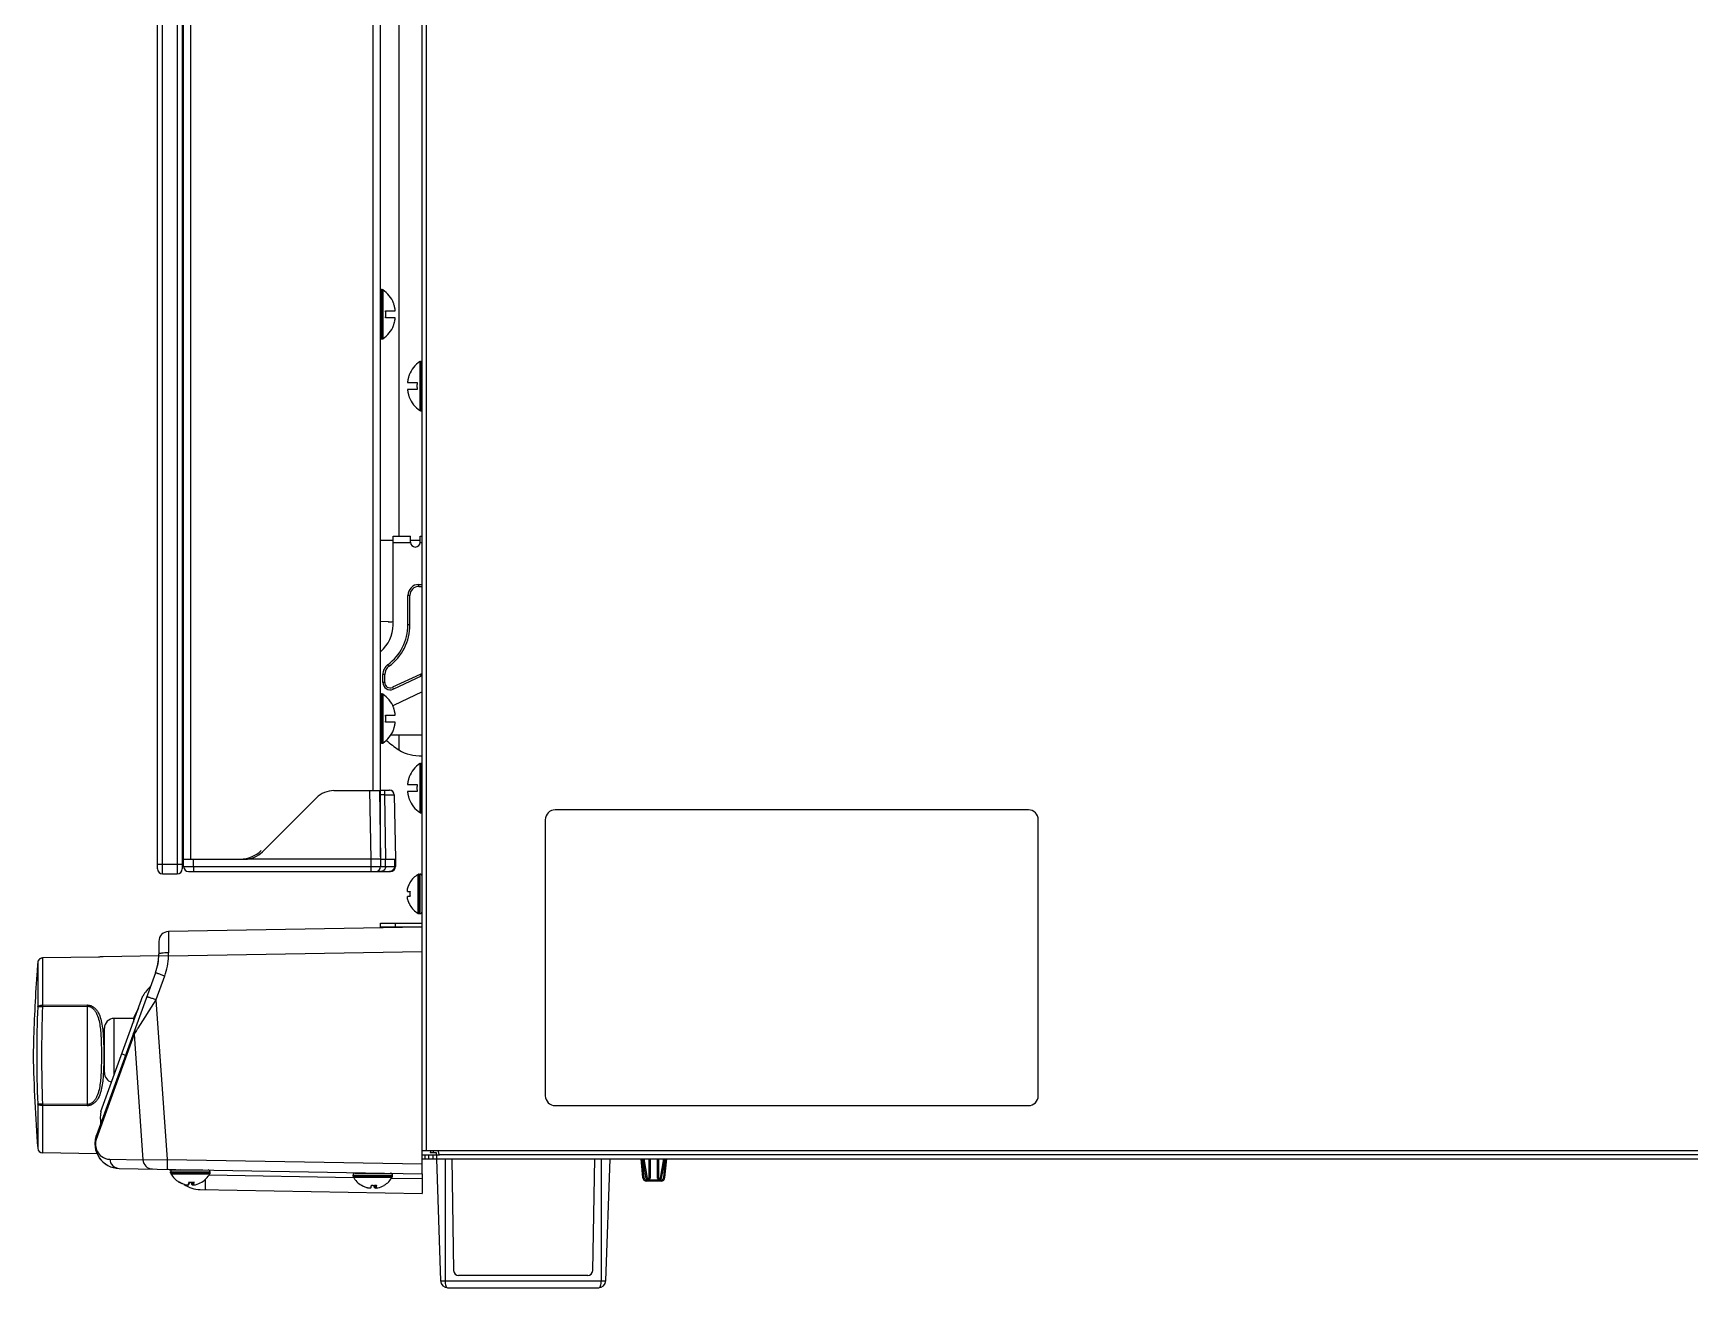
# Model space of a CAD drawing. Header units: millimetres. Extents: x 341 to 4391, y 324 to 2971.
# Drawn here: x 1499.5 to 1835.6, y 1400.6 to 1655.1 of the extents above; entities that cross this region are included whole.
import ezdxf

# ---------------------------------------------------------------- set-up
doc = ezdxf.new("R2010")
doc.units = ezdxf.units.MM
doc.header["$LTSCALE"] = 256.666667
doc.layers.get('0').update_dxf_attribs({"linetype": 'CONTINUOUS'})
doc.layers.add('ASSI', color=7, linetype='CONTINUOUS')
doc.layers.add('GEOM', color=7, linetype='CONTINUOUS')

msp = doc.modelspace()

# ---------------------------------------------------------------- linework, layer by layer
at = {"color": 7, "linetype": 'Continuous'}
for p, q in [((1524.79, 1485.56), (1524.79, 1907.56)), ((1529.79, 1907.56), (1529.79, 1485.56)), ((1530.04, 1487.56), (1530.04, 1905.56)), ((1572.63, 1600.31), (1572.66, 1600.31)), ((1571.04, 1598.63), (1571.04, 1598.76)), ((1571.04, 1598.76), (1573, 1598.76)), ((1571.04, 1597.36), (1571.04, 1597.49)), ((1573, 1597.36), (1571.04, 1597.36)), ((1570.24, 1593.06), (1570.36, 1593.06)), ((1572.66, 1595.81), (1572.63, 1595.81)), ((1575.48, 1584.21), (1577.44, 1584.21)), ((1575.82, 1585.76), (1575.85, 1585.76)), ((1577.44, 1584.21), (1577.44, 1584.08)), ((1577.44, 1582.94), (1577.44, 1582.81)), ((1577.44, 1582.81), (1575.48, 1582.81)), ((1575.85, 1581.26), (1575.82, 1581.26)), ((1578.24, 1578.51), (1578.13, 1578.51)), ((1571.04, 1516.63), (1571.04, 1516.76)), ((1571.04, 1516.76), (1573, 1516.76)), ((1572.63, 1518.31), (1572.66, 1518.31)), ((1571.04, 1515.36), (1571.04, 1515.49)), ((1573, 1515.36), (1571.04, 1515.36)), ((1572.66, 1513.81), (1572.63, 1513.81)), ((1570.24, 1511.06), (1570.36, 1511.06)), ((1575.48, 1502.67), (1577.44, 1502.67)), ((1575.82, 1504.22), (1575.85, 1504.22)), ((1577.44, 1502.67), (1577.44, 1502.54)), ((1577.44, 1501.27), (1575.48, 1501.27)), ((1575.85, 1499.72), (1575.82, 1499.72)), ((1577.44, 1501.4), (1577.44, 1501.27)), ((1578.24, 1496.97), (1578.13, 1496.97)), ((1529.79, 1487.56), (1530.04, 1487.56)), ((1525.79, 1484.56), (1528.79, 1484.56)), ((1575.96, 1482.81), (1576, 1482.81)), ((1575.45, 1481.01), (1576, 1481.01)), ((1576, 1480.01), (1575.45, 1480.01)), ((1576, 1478.21), (1575.96, 1478.21)), ((1578.44, 1473.76), (1527.01, 1472.87)), ((1570.04, 1473.76), (1570.04, 1474.56)), ((1578.44, 1473.76), (1570.04, 1473.76)), ((1525.04, 1470.87), (1525.04, 1468.29)), ((1500.48, 1466.65), (1500.47, 1466.58)), ((1500.49, 1466.73), (1500.48, 1466.65)), ((1500.5, 1466.74), (1500.49, 1466.73)), ((1500.58, 1466.96), (1500.5, 1466.74)), ((1500.7, 1467.15), (1500.58, 1466.96)), ((1500.88, 1467.31), (1500.7, 1467.15)), ((1501.08, 1467.43), (1500.88, 1467.31)), ((1501.3, 1467.5), (1501.08, 1467.43)), ((1501.45, 1467.51), (1501.3, 1467.5)), ((1512.93, 1467.71), (1501.45, 1467.51)), ((1513.14, 1467.72), (1512.93, 1467.71)), ((1513.34, 1467.72), (1513.14, 1467.72)), ((1513.5, 1467.73), (1513.34, 1467.72)), ((1513.63, 1467.74), (1513.5, 1467.73)), ((1513.69, 1467.74), (1513.63, 1467.74)), ((1500.23, 1463.17), (1500.17, 1462.35)), ((1500.17, 1462.35), (1500.17, 1462.32)), ((1500.23, 1463.26), (1500.23, 1463.17)), ((1524.38, 1464.53), (1512.37, 1431.55)), ((1513.28, 1436.36), (1521.82, 1459.83)), ((1519.87, 1455.26), (1515.99, 1455.26)), ((1519.87, 1455.26), (1519.87, 1455.25)), ((1519.87, 1455.25), (1519.88, 1454.51)), ((1513.99, 1444.26), (1513.99, 1453.26)), ((1520.02, 1452.05), (1521.8, 1426.58)), ((1578.44, 1423.76), (1578.44, 1428.46)), ((1581.34, 1426.76), (1582.2, 1402.06)), ((1584.45, 1426.76), (1584.84, 1404.11)), ((1613.44, 1426.76), (1613.04, 1404.11)), ((1616.55, 1426.76), (1615.68, 1402.06)), ((1516.99, 1424.84), (1578.44, 1423.76)), ((1531.78, 1421.53), (1531.78, 1421.71)), ((1531.84, 1421.53), (1531.84, 1422.05)), ((1532.04, 1421.53), (1532.04, 1422.06)), ((1533.78, 1422.08), (1533.75, 1422.05)), ((1530.4, 1421.53), (1530.4, 1421.55)), ((1567.39, 1420.88), (1567.39, 1420.91)), ((1568.83, 1420.88), (1568.83, 1421.4)), ((1569.04, 1420.88), (1569.04, 1421.42)), ((1570.78, 1421.43), (1570.75, 1421.41)), ((1612.04, 1403.12), (1585.85, 1403.12)), ((1583.71, 1400.61), (1614.18, 1400.61))]:
    msp.add_line(p, q, dxfattribs=at)
at = {"color": 9, "linetype": 'Continuous'}
for p, q in [((1525.79, 1484.56), (1525.79, 1908.56)), ((1528.79, 1908.56), (1528.79, 1484.56)), ((1579.34, 1428.46), (1579.34, 1908.66)), ((1573.74, 1870.4), (1573.74, 1553.06)), ((1570.24, 1603.06), (1570.24, 1593.06)), ((1570.36, 1603.06), (1570.36, 1593.06)), ((1570.47, 1603.03), (1570.47, 1593.1)), ((1578.02, 1578.55), (1578.02, 1588.48)), ((1578.13, 1578.51), (1578.13, 1588.51)), ((1578.24, 1578.51), (1578.24, 1588.51)), ((1572.57, 1535.06), (1572.57, 1553.06)), ((1572.57, 1553.06), (1576.07, 1553.06)), ((1576.07, 1551.86), (1576.07, 1553.06)), ((1578.07, 1551.86), (1578.07, 1553.06)), ((1578.07, 1553.06), (1578.44, 1553.06)), ((1572.57, 1552.19), (1570.04, 1552.19)), ((1572.57, 1551.76), (1576.08, 1551.76)), ((1578.07, 1552.19), (1576.07, 1552.19)), ((1578.07, 1551.76), (1578.44, 1551.76)), ((1577.77, 1542.86), (1577.77, 1543.26)), ((1577.77, 1543.26), (1578.44, 1543.26)), ((1577.77, 1542.86), (1578.44, 1542.86)), ((1575.57, 1535.06), (1575.57, 1541.06)), ((1575.97, 1541.06), (1575.57, 1541.06)), ((1575.97, 1535.06), (1575.97, 1541.06)), ((1571.6, 1535.67), (1570.04, 1535.73)), ((1575.97, 1535.06), (1575.57, 1535.06)), ((1571.73, 1526.68), (1571.49, 1527)), ((1570.47, 1523.4), (1570.47, 1524.99)), ((1570.87, 1524.99), (1570.47, 1524.99)), ((1570.87, 1523.4), (1570.47, 1523.4)), ((1570.87, 1523.4), (1570.87, 1524.99)), ((1578.07, 1525.03), (1572.44, 1522.41)), ((1578.24, 1524.67), (1572.61, 1522.04)), ((1578.07, 1525.03), (1578.24, 1524.67)), ((1570.24, 1521.06), (1570.24, 1511.06)), ((1570.36, 1521.06), (1570.36, 1511.06)), ((1570.47, 1521.03), (1570.47, 1511.1)), ((1572.44, 1522.41), (1572.61, 1522.04)), ((1578.44, 1521.46), (1572.64, 1518.75)), ((1572.12, 1512.76), (1578.04, 1512.76)), ((1573.74, 1512.76), (1573.74, 1509.72)), ((1578.02, 1497.01), (1578.02, 1506.94)), ((1578.13, 1496.97), (1578.13, 1506.97)), ((1578.24, 1496.97), (1578.24, 1506.97)), ((1524.79, 1486.56), (1529.79, 1486.56)), ((1573.04, 1473.76), (1573.04, 1474.56)), ((1578.44, 1468.76), (1527, 1467.87)), ((1500.47, 1466.58), (1500.47, 1457.58)), ((1501.45, 1467.51), (1501.45, 1457.94)), ((1513.74, 1467.75), (1513.73, 1467.75)), ((1527, 1467.87), (1525.04, 1467.93)), ((1526.22, 1463.84), (1524.46, 1459)), ((1524.46, 1459), (1520.81, 1453.29)), ((1524.46, 1459), (1526.71, 1426.67)), ((1501.45, 1457.94), (1501.46, 1457.94)), ((1501.45, 1457.68), (1501.46, 1457.68)), ((1501.46, 1457.94), (1510.5, 1457.98)), ((1501.46, 1457.68), (1510.5, 1457.73)), ((1510.5, 1457.73), (1510.5, 1437.8)), ((1515.99, 1443.82), (1515.99, 1455.26)), ((1520.02, 1452.05), (1512.36, 1430.72)), ((1517.55, 1448.1), (1518.3, 1447.82)), ((1500.47, 1437.95), (1500.47, 1428.92)), ((1501.46, 1437.85), (1501.45, 1437.85)), ((1501.45, 1437.59), (1501.45, 1428)), ((1501.46, 1437.59), (1501.45, 1437.59)), ((1510.5, 1437.8), (1501.46, 1437.85)), ((1510.5, 1437.55), (1501.46, 1437.59)), ((1581.74, 1428.46), (2126.64, 1428.46)), ((1515.08, 1426.7), (1521.8, 1426.58)), ((1521.8, 1426.58), (1526.71, 1426.67)), ((1526.71, 1426.67), (1578.44, 1425.76)), ((1583.1, 1426.76), (1583.1, 1402.06)), ((1614.79, 1426.76), (1614.79, 1402.06)), ((1582.2, 1402.06), (1615.68, 1402.06))]:
    msp.add_line(p, q, dxfattribs=at)
at = {"color": 7, "linetype": 'Continuous'}
for centre, radius, start, end in [((1570.24, 1602.86), 0.2, 90, 180), ((1570.36, 1602.86), 0.2, 56.7581, 90), ((1567.32, 1598.25), 5.71, 19.2423, 21.2266), ((1567.31, 1598.25), 5.72, 17.2712, 19.2421), ((1567.3, 1598.24), 5.72, 16.82, 17.2714), ((1567.29, 1598.24), 5.73, 15.3021, 16.8197), ((1567.28, 1598.24), 5.74, 14.552, 15.3022), ((1567.17, 1598.06), 3.91, 2.7931, 8.3672), ((1567.17, 1598.06), 3.91, 351.6328, 357.2069), ((1567.17, 1598.06), 3.91, 0, 2.7926), ((1567.17, 1598.06), 3.91, 357.2074, 360), ((1567.29, 1597.89), 5.73, 343.1803, 344.6979), ((1567.28, 1597.89), 5.74, 344.6978, 345.448), ((1567.27, 1598.23), 5.75, 13.3249, 14.5518), ((1567.27, 1597.89), 5.75, 345.4482, 346.6751), ((1567.25, 1598.23), 5.77, 12.3779, 13.3249), ((1567.25, 1597.9), 5.77, 346.6751, 347.6221), ((1567.24, 1598.23), 5.79, 11.3352, 12.3778), ((1567.24, 1597.9), 5.79, 347.6222, 348.6648), ((1567.21, 1598.22), 5.82, 10.2382, 11.3349), ((1567.21, 1597.91), 5.82, 348.6651, 349.7618), ((1567.18, 1598.22), 5.85, 9.3464, 10.2384), ((1567.18, 1597.91), 5.85, 349.7616, 350.6536), ((1567.13, 1598.21), 5.9, 8.0504, 9.3454), ((1567.13, 1597.92), 5.9, 350.6546, 351.9496), ((1567.07, 1598.2), 5.96, 7.3826, 8.0514), ((1567.07, 1597.93), 5.96, 351.9486, 352.6174), ((1566.94, 1598.18), 6.09, 5.4735, 7.3771), ((1566.94, 1597.94), 6.09, 352.6229, 354.5265), ((1570.24, 1593.26), 0.2, 180, 270), ((1570.36, 1593.26), 0.2, 270, 303.2419), ((1567.34, 1597.86), 5.7, 303.2419, 338.9214), ((1567.32, 1597.88), 5.71, 338.7734, 340.7577), ((1567.31, 1597.88), 5.72, 340.7579, 342.7288), ((1567.3, 1597.89), 5.72, 342.7286, 343.18), ((1578.13, 1588.31), 0.2, 90, 123.2419), ((1578.24, 1588.31), 0.2, 0, 90), ((1581.54, 1583.63), 6.09, 172.6229, 174.5265), ((1581.41, 1583.65), 5.96, 171.9486, 172.6174), ((1581.36, 1583.66), 5.9, 170.6546, 171.9496), ((1581.31, 1583.67), 5.85, 169.7616, 170.6536), ((1581.27, 1583.67), 5.82, 168.6651, 169.7618), ((1581.25, 1583.68), 5.79, 167.6222, 168.6648), ((1581.23, 1583.68), 5.77, 166.6751, 167.6221), ((1581.21, 1583.68), 5.75, 165.4482, 166.6751), ((1581.2, 1583.69), 5.74, 164.6978, 165.448), ((1581.19, 1583.69), 5.73, 163.1803, 164.6979), ((1581.18, 1583.69), 5.72, 162.7286, 163.18), ((1581.18, 1583.7), 5.72, 160.7579, 162.7288), ((1581.17, 1583.7), 5.71, 158.7734, 160.7577), ((1581.31, 1583.51), 3.91, 171.6328, 177.2069), ((1581.31, 1583.51), 3.91, 177.2074, 180), ((1581.31, 1583.51), 3.91, 180, 182.7926), ((1581.31, 1583.51), 3.91, 182.7931, 188.3672), ((1581.54, 1583.39), 6.09, 185.4735, 187.3771), ((1581.41, 1583.38), 5.96, 187.3826, 188.0514), ((1581.36, 1583.37), 5.9, 188.0504, 189.3454), ((1581.31, 1583.36), 5.85, 189.3464, 190.2384), ((1581.27, 1583.36), 5.82, 190.2382, 191.3349), ((1581.25, 1583.35), 5.79, 191.3352, 192.3778), ((1581.23, 1583.35), 5.77, 192.3779, 193.3249), ((1581.21, 1583.34), 5.75, 193.3249, 194.5518), ((1581.2, 1583.34), 5.74, 194.552, 195.3022), ((1581.19, 1583.34), 5.73, 195.3021, 196.8197), ((1581.18, 1583.34), 5.72, 196.82, 197.2714), ((1581.18, 1583.33), 5.72, 197.2712, 199.2421), ((1581.17, 1583.33), 5.71, 199.2423, 201.2266), ((1581.14, 1583.31), 5.7, 201.0786, 236.7581), ((1578.13, 1578.71), 0.2, 236.7581, 270), ((1578.24, 1578.71), 0.2, 270, 360), ((1570.24, 1520.86), 0.2, 90, 180), ((1570.36, 1520.86), 0.2, 56.7581, 90), ((1567.17, 1516.06), 3.91, 2.7931, 8.3672), ((1567.17, 1516.06), 3.91, 351.6328, 357.2069), ((1567.17, 1516.06), 3.91, 0, 2.7926), ((1567.17, 1516.06), 3.91, 357.2074, 360), ((1567.32, 1516.25), 5.71, 19.2423, 21.2266), ((1567.31, 1516.25), 5.72, 17.2712, 19.2421), ((1567.3, 1516.24), 5.72, 16.82, 17.2714), ((1567.29, 1516.24), 5.73, 15.3021, 16.8197), ((1567.28, 1516.24), 5.74, 14.552, 15.3022), ((1567.27, 1516.23), 5.75, 13.3249, 14.5518), ((1567.25, 1516.23), 5.77, 12.3779, 13.3249), ((1567.24, 1516.23), 5.79, 11.3352, 12.3778), ((1567.21, 1516.22), 5.82, 10.2382, 11.3349), ((1567.18, 1516.22), 5.85, 9.3464, 10.2384), ((1567.13, 1516.21), 5.9, 8.0504, 9.3454), ((1567.07, 1516.2), 5.96, 7.3826, 8.0514), ((1566.94, 1516.18), 6.09, 5.4735, 7.3771), ((1567.34, 1515.86), 5.7, 303.2419, 338.9214), ((1567.32, 1515.88), 5.71, 338.7734, 340.7577), ((1567.31, 1515.88), 5.72, 340.7579, 342.7288), ((1567.3, 1515.89), 5.72, 342.7286, 343.18), ((1567.29, 1515.89), 5.73, 343.1803, 344.6979), ((1567.28, 1515.89), 5.74, 344.6978, 345.448), ((1567.27, 1515.89), 5.75, 345.4482, 346.6751), ((1567.25, 1515.9), 5.77, 346.6751, 347.6221), ((1567.24, 1515.9), 5.79, 347.6222, 348.6648), ((1567.21, 1515.91), 5.82, 348.6651, 349.7618), ((1567.18, 1515.91), 5.85, 349.7616, 350.6536), ((1567.13, 1515.92), 5.9, 350.6546, 351.9496), ((1567.07, 1515.93), 5.96, 351.9486, 352.6174), ((1566.94, 1515.94), 6.09, 352.6229, 354.5265), ((1570.24, 1511.26), 0.2, 180, 270), ((1570.36, 1511.26), 0.2, 270, 303.2419), ((1583.12, 1524.74), 17.7, 227.557, 238.0041), ((1577.98, 1516.51), 8, 238.0041, 273.2946), ((1578.13, 1506.77), 0.2, 90, 123.2419), ((1578.24, 1506.77), 0.2, 0, 90), ((1581.54, 1502.09), 6.09, 172.6229, 174.5265), ((1581.41, 1502.11), 5.96, 171.9486, 172.6174), ((1581.36, 1502.12), 5.9, 170.6546, 171.9496), ((1581.31, 1502.13), 5.85, 169.7616, 170.6536), ((1581.27, 1502.13), 5.82, 168.6651, 169.7618), ((1581.25, 1502.14), 5.79, 167.6222, 168.6648), ((1581.23, 1502.14), 5.77, 166.6751, 167.6221), ((1581.21, 1502.14), 5.75, 165.4482, 166.6751), ((1581.2, 1502.15), 5.74, 164.6978, 165.448), ((1581.19, 1502.15), 5.73, 163.1803, 164.6979), ((1581.18, 1502.15), 5.72, 162.7286, 163.18), ((1581.18, 1502.16), 5.72, 160.7579, 162.7288), ((1581.17, 1502.16), 5.71, 158.7734, 160.7577), ((1581.31, 1501.97), 3.91, 171.6328, 177.2069), ((1571.81, 1500.56), 1, 1, 85.691), ((1581.54, 1501.85), 6.09, 185.4735, 187.3771), ((1581.41, 1501.84), 5.96, 187.3826, 188.0514), ((1581.36, 1501.83), 5.9, 188.0504, 189.3454), ((1581.31, 1501.82), 5.85, 189.3464, 190.2384), ((1581.27, 1501.82), 5.82, 190.2382, 191.3349), ((1581.25, 1501.81), 5.79, 191.3352, 192.3778), ((1581.23, 1501.81), 5.77, 192.3779, 193.3249), ((1581.21, 1501.8), 5.75, 193.3249, 194.5518), ((1581.2, 1501.8), 5.74, 194.552, 195.3022), ((1581.19, 1501.8), 5.73, 195.3021, 196.8197), ((1581.18, 1501.8), 5.72, 196.82, 197.2714), ((1581.18, 1501.79), 5.72, 197.2712, 199.2421), ((1581.17, 1501.79), 5.71, 199.2423, 201.2266), ((1581.14, 1501.77), 5.7, 201.0786, 236.7581), ((1581.31, 1501.97), 3.91, 177.2074, 182.7926), ((1581.31, 1501.97), 3.91, 182.7931, 188.3672), ((1578.13, 1497.17), 0.2, 236.7581, 270), ((1578.24, 1497.17), 0.2, 270, 360), ((1525.79, 1485.56), 1, 180, 270), ((1528.79, 1485.56), 1, 270, 360), ((1531.07, 1486.06), 1, 181, 270), ((1572.02, 1486.06), 1, 303.0946, 359), ((1572.02, 1486.06), 1, 288.3852, 297.7858), ((1580.02, 1480.34), 4.72, 157.4524, 158.9975), ((1580.03, 1480.34), 4.73, 156.6826, 157.4526), ((1580.03, 1480.34), 4.73, 155.4278, 156.6825), ((1580.04, 1480.33), 4.74, 154.4598, 155.4278), ((1580.04, 1480.33), 4.74, 153.3188, 154.4598), ((1580.04, 1480.33), 4.75, 151.9926, 153.3187), ((1580.05, 1480.33), 4.75, 151.0316, 151.9926), ((1580.05, 1480.33), 4.75, 148.4659, 151.0313), ((1577.4, 1481.26), 1.97, 175.714, 176.9766), ((1577.39, 1481.26), 1.96, 176.9771, 178.0037), ((1577.38, 1481.26), 1.95, 178.0037, 179.0738), ((1577.38, 1481.26), 1.95, 179.0741, 180.1995), ((1577.38, 1481.26), 1.95, 180.1995, 181.1541), ((1577.38, 1481.26), 1.95, 181.1545, 182.3767), ((1577.39, 1481.26), 1.96, 182.3765, 183.2159), ((1577.4, 1481.27), 1.97, 183.2167, 184.6016), ((1577.4, 1479.76), 1.97, 175.3984, 176.7833), ((1577.39, 1479.76), 1.96, 176.7841, 177.6235), ((1577.39, 1479.76), 1.96, 177.6234, 178.8455), ((1577.38, 1479.76), 1.95, 178.8459, 180.9258), ((1577.38, 1479.76), 1.95, 180.9261, 181.9964), ((1577.39, 1479.76), 1.96, 181.9964, 183.0228), ((1577.4, 1479.76), 1.97, 183.0233, 184.286), ((1577.44, 1481.26), 2.01, 172.7256, 174.8598), ((1577.41, 1481.26), 1.98, 174.8627, 175.7144), ((1577.41, 1481.27), 1.98, 184.6009, 185.2558), ((1577.44, 1481.27), 2.01, 185.2585, 187.2741), ((1577.44, 1479.76), 2.01, 172.7259, 174.7415), ((1577.41, 1479.76), 1.98, 174.7442, 175.3991), ((1577.41, 1479.77), 1.98, 184.2856, 185.1372), ((1577.44, 1479.77), 2.01, 185.1401, 187.2744), ((1579.94, 1480.37), 4.64, 163.6036, 165.6824), ((1579.94, 1480.66), 4.64, 194.3176, 196.3964), ((1579.97, 1480.36), 4.67, 162.6228, 163.6051), ((1579.97, 1480.67), 4.67, 196.3949, 197.3772), ((1579.98, 1480.35), 4.68, 161.535, 162.6227), ((1579.98, 1480.67), 4.68, 197.3773, 198.465), ((1580, 1480.35), 4.7, 159.4813, 161.5344), ((1580, 1480.68), 4.7, 198.4656, 200.5187), ((1580.01, 1480.34), 4.72, 158.9977, 159.4819), ((1580.01, 1480.68), 4.72, 200.5181, 201.0023), ((1580.02, 1480.69), 4.72, 201.0025, 202.5476), ((1580.03, 1480.69), 4.73, 202.5474, 203.3174), ((1580.03, 1480.69), 4.73, 203.3175, 204.5722), ((1579.74, 1480.51), 3.77, 177.4579, 182.5421), ((1579.75, 1480.51), 3.78, 174.9231, 175.7954), ((1579.74, 1480.51), 3.78, 175.7953, 177.4577), ((1579.74, 1480.51), 3.78, 182.5423, 184.2047), ((1579.75, 1480.51), 3.78, 184.2046, 185.0769), ((1579.76, 1480.51), 3.79, 172.4012, 174.9222), ((1579.76, 1480.52), 3.79, 185.0778, 187.5988), ((1580.04, 1480.69), 4.74, 204.5722, 205.5402), ((1580.04, 1480.7), 4.74, 205.5402, 206.6812), ((1580.04, 1480.7), 4.75, 206.6813, 208.0074), ((1580.05, 1480.7), 4.75, 208.0074, 208.9684), ((1580.05, 1480.7), 4.75, 208.9687, 211.5341), ((1527.04, 1470.87), 2, 91, 180), ((1848.97, 1440), 349.51, 175.8233, 176.0055), ((1849.05, 1439.99), 349.59, 175.6373, 175.8233), ((1501.47, 1466.51), 1, 166.8526, 172.0655), ((1501.47, 1466.51), 0.999, 166.5542, 166.8498), ((1501.47, 1466.51), 1, 154.3505, 166.5386), ((1501.47, 1466.51), 1, 150.5366, 154.5603), ((1501.47, 1466.51), 1, 141.8424, 150.0835), ((1501.47, 1466.51), 1, 150.0849, 150.537), ((1501.47, 1466.51), 1, 136.7752, 142.0694), ((1501.47, 1466.51), 1, 129.0942, 137.0586), ((1501.47, 1466.51), 1, 124.0535, 129.3496), ((1501.47, 1466.51), 1, 116.3131, 124.2977), ((1501.47, 1466.51), 1, 100.2381, 116.3104), ((1501.47, 1466.51), 0.997, 99.7737, 100.2247), ((1501.47, 1466.51), 1, 91.0085, 99.7683), ((1514.04, 1468.29), 11, 340, 360), ((1848.86, 1440.01), 349.4, 176.0055, 176.1841), ((1530.35, 1454.61), 10, 134.1912, 148.5216), ((1515.99, 1453.26), 2, 90, 180), ((1538.29, 1447.46), 20, 150.3704, 157.0216), ((1522.02, 1452.19), 2, 160, 183.9869), ((1515.99, 1444.26), 2, 180, 254.3367), ((1523.17, 1434.88), 10, 171.4784, 185.8088), ((1501.47, 1429), 1, 184.3682, 269), ((1517.07, 1429.84), 5, 160, 269), ((1523.79, 1426.72), 2, 183.9869, 269), ((1529.19, 1422.18), 0.141, 238.0876, 239.8839), ((1531.56, 1426.06), 4.69, 238.8686, 239.7803), ((1524.45, 1423.18), 6.81, 350.406, 350.6891), ((1531.21, 1425.78), 3.73, 269.383, 270), ((1531.67, 1425.79), 3.75, 262.3622, 266.4451), ((1531.21, 1425.78), 3.74, 270.0009, 273.5524), ((1531.67, 1425.78), 3.74, 266.4476, 269.9991), ((1531.67, 1425.78), 3.73, 270, 270.617), ((1531.67, 1425.78), 3.74, 270.6198, 275.6288), ((1531.67, 1425.8), 3.76, 275.6289, 277.6368), ((1531.3, 1426.1), 4.73, 300.9564, 301.6642), ((1530.62, 1423.09), 1.58, 261.8563, 272.4262), ((1530.77, 1423.89), 2.38, 263.3463, 267.9442), ((1530.77, 1423.88), 2.37, 267.985, 276.659), ((1530.81, 1424.09), 2.58, 271.1127, 276.3869), ((1532.11, 1423.88), 2.37, 263.3436, 268.8392), ((1532.27, 1423.1), 1.59, 261.8635, 267.5072), ((1532.11, 1423.85), 2.34, 268.8566, 272.0437), ((1532.26, 1423.09), 1.58, 267.5738, 278.1437), ((1532.3, 1422.89), 1.38, 271.2828, 278.7228), ((1567.62, 1422.43), 1.57, 261.8146, 272.5363), ((1567.78, 1423.26), 2.4, 263.3693, 267.8618), ((1567.77, 1423.25), 2.38, 267.9021, 276.6362), ((1561.72, 1422.53), 6.56, 350.0092, 350.3075), ((1568.2, 1425.13), 3.73, 269.678, 270), ((1568.68, 1425.15), 3.75, 262.359, 266.2936), ((1568.2, 1425.13), 3.73, 270.0011, 273.704), ((1568.68, 1425.13), 3.73, 266.296, 269.9989), ((1568.68, 1425.13), 3.73, 270, 270.322), ((1568.68, 1425.14), 3.74, 270.325, 275.5462), ((1569.11, 1423.26), 2.39, 263.3677, 268.3888), ((1568.68, 1425.15), 3.75, 275.5465, 277.6402), ((1569.27, 1422.44), 1.58, 261.8219, 267.3964), ((1569.11, 1423.22), 2.36, 268.4029, 270.7362), ((1569.11, 1423.23), 2.36, 270.7371, 272.1267), ((1569.27, 1422.43), 1.57, 267.4637, 278.1854), ((1568.3, 1425.45), 4.72, 300.9674, 301.6753), ((1583.71, 1402.12), 1.51, 182, 270), ((1585.85, 1404.13), 1.01, 181, 270), ((1612.04, 1404.13), 1.01, 270, 359), ((1614.18, 1402.12), 1.51, 270, 358)]:
    msp.add_arc(centre, radius, start, end, dxfattribs=at)
at = {"color": 9, "linetype": 'Continuous'}
for centre, radius, start, end in [((1577.07, 1551.86), 1, 180.0018, 0.0018), ((1577.77, 1541.06), 2.2, 90.0018, 180.0018), ((1577.77, 1541.06), 1.8, 90.0018, 180.0018), ((1565.57, 1535.06), 7, 309.7924, 0.0018), ((1565.57, 1535.06), 10, 306.3009, 0.0018), ((1571.79, 1540.67), 5, 267.75, 278.9459), ((1565.57, 1535.06), 10.4, 306.3009, 0.0018), ((1572.97, 1524.99), 2.5, 126.3009, 180.0018), ((1572.97, 1524.99), 2.1, 126.3009, 180.0018), ((1571.97, 1523.4), 1.5, 180.0018, 295.0018), ((1571.97, 1523.4), 1.1, 180.0018, 295.0018), ((1576.97, 1527.39), 2.6, 295.0018, 304.6334), ((1576.97, 1527.39), 3, 295.0018, 299.702), ((1571.8, 1520.56), 2, 289.7697, 295.0018), ((1578.04, 1513.76), 1, 270, 293.6669), ((1513.93, 1468.31), 13.08, 340.0574, 358.0795), ((1489.05, 1468.34), 37.96, 359.2808, 0.3439), ((1747.13, 1447.65), 246.86, 177.694, 179.9736), ((1747.18, 1447.64), 245.93, 177.6608, 179.9722), ((1516.13, 1457.49), 14.68, 178.253, 179.2564), ((1525.53, 1457.81), 24.08, 179.6938, 180.3062), ((1534.61, 1457.85), 24.11, 179.6953, 180.3046), ((1747.13, 1447.88), 246.86, 180.0264, 182.306), ((1747.18, 1447.88), 245.93, 180.0278, 182.3392), ((1516.12, 1438.04), 14.68, 180.7435, 181.7472), ((1525.55, 1437.72), 24.09, 179.694, 180.306), ((1534.61, 1437.67), 24.11, 179.6954, 180.3046)]:
    msp.add_arc(centre, radius, start, end, dxfattribs=at)
for points, knots in [([(1527.01, 1472.87), (1526.98, 1472.87), (1527.03, 1472.7), (1526.98, 1472.52), (1527, 1472.11), (1526.99, 1471.61), (1526.99, 1470.97), (1526.99, 1469.94), (1527, 1469.13), (1527, 1468.57)], [0, 0, 0, 0, 0.018604, 0.07363, 0.163353, 0.284934, 0.434516, 0.60728, 1, 1, 1, 1]), ([(1513.73, 1467.75), (1513.7, 1467.74), (1513.39, 1467.72), (1513.08, 1467.71), (1512.8, 1467.71)], [0, 0, 0, 0, 0.112909, 1, 1, 1, 1]), ([(1527, 1468.57), (1526.75, 1468.57), (1526.29, 1468.56), (1525.66, 1468.5), (1525.31, 1468.44), (1525.04, 1468.35), (1525.04, 1468.29)], [0, 0, 0, 0, 0.375356, 0.693274, 0.908972, 1, 1, 1, 1]), ([(1526.22, 1463.84), (1525.99, 1463.93), (1525.55, 1464.09), (1525.03, 1464.28), (1524.71, 1464.4), (1524.52, 1464.46), (1524.46, 1464.51), (1524.37, 1464.52), (1524.38, 1464.53)], [0, 0, 0, 0, 0.383936, 0.708023, 0.832072, 0.924145, 0.980812, 1, 1, 1, 1]), ([(1524.46, 1459), (1524.22, 1459.09), (1523.79, 1459.25), (1523.27, 1459.43), (1522.95, 1459.56), (1522.76, 1459.62), (1522.7, 1459.67), (1522.61, 1459.67), (1522.62, 1459.69)], [0, 0, 0, 0, 0.383936, 0.708023, 0.832072, 0.924145, 0.980812, 1, 1, 1, 1]), ([(1500.47, 1457.58), (1500.48, 1457.64), (1500.58, 1457.75), (1500.8, 1457.86), (1501.1, 1457.93), (1501.33, 1457.94), (1501.45, 1457.94)], [0, 0, 0, 0, 0.154391, 0.37791, 0.668798, 1, 1, 1, 1]), ([(1500.47, 1457.58), (1500.48, 1457.59), (1500.51, 1457.61), (1500.61, 1457.65), (1500.81, 1457.67), (1501.1, 1457.69), (1501.33, 1457.69), (1501.45, 1457.68)], [0, 0, 0, 0, 0.038914, 0.105739, 0.324417, 0.635757, 1, 1, 1, 1]), ([(1510.5, 1457.98), (1510.75, 1457.98), (1511.25, 1457.89), (1511.88, 1457.52), (1512.38, 1457.01), (1512.89, 1456.22), (1513.3, 1455.11), (1513.58, 1453.71), (1513.74, 1452.26), (1513.85, 1450.27), (1513.87, 1448.77), (1513.87, 1447.76)], [0, 0, 0, 0, 0.064092, 0.126118, 0.186429, 0.246082, 0.365923, 0.488456, 0.613753, 0.741262, 1, 1, 1, 1]), ([(1510.5, 1457.73), (1510.74, 1457.73), (1511.2, 1457.62), (1511.77, 1457.2), (1512.19, 1456.67), (1512.6, 1455.87), (1512.94, 1454.78), (1513.16, 1453.42), (1513.29, 1452.03), (1513.37, 1450.14), (1513.39, 1448.72), (1513.39, 1447.76)], [0, 0, 0, 0, 0.063364, 0.12491, 0.185301, 0.245469, 0.366742, 0.49028, 0.615881, 0.743058, 1, 1, 1, 1]), ([(1520.81, 1453.29), (1520.71, 1453.12), (1520.53, 1452.85), (1520.26, 1452.4), (1520.15, 1452.29), (1520.02, 1452.01), (1520.02, 1452.05)], [0, 0, 0, 0, 0.392824, 0.711591, 0.923543, 1, 1, 1, 1]), ([(1513.87, 1447.76), (1513.87, 1446.76), (1513.85, 1445.26), (1513.74, 1443.27), (1513.58, 1441.82), (1513.3, 1440.41), (1512.89, 1439.3), (1512.38, 1438.52), (1511.88, 1438.01), (1511.25, 1437.64), (1510.75, 1437.54), (1510.5, 1437.55)], [0, 0, 0, 0, 0.258743, 0.386255, 0.511554, 0.634087, 0.753928, 0.813579, 0.873888, 0.935912, 1, 1, 1, 1]), ([(1513.39, 1447.76), (1513.39, 1446.81), (1513.37, 1445.39), (1513.29, 1443.5), (1513.16, 1442.11), (1512.94, 1440.75), (1512.6, 1439.66), (1512.19, 1438.86), (1511.77, 1438.33), (1511.2, 1437.91), (1510.74, 1437.8), (1510.5, 1437.8)], [0, 0, 0, 0, 0.256947, 0.384127, 0.509729, 0.633268, 0.754541, 0.814709, 0.875097, 0.936641, 1, 1, 1, 1]), ([(1501.45, 1437.85), (1501.33, 1437.84), (1501.1, 1437.84), (1500.81, 1437.86), (1500.61, 1437.88), (1500.51, 1437.91), (1500.48, 1437.93), (1500.47, 1437.95)], [0, 0, 0, 0, 0.364243, 0.675583, 0.894261, 0.961086, 1, 1, 1, 1]), ([(1501.45, 1437.59), (1501.33, 1437.59), (1501.1, 1437.6), (1500.8, 1437.67), (1500.58, 1437.77), (1500.48, 1437.89), (1500.47, 1437.95)], [0, 0, 0, 0, 0.331202, 0.62209, 0.845609, 1, 1, 1, 1]), ([(1512.36, 1430.72), (1512.09, 1429.96), (1512.19, 1428.5), (1513.45, 1427.07), (1514.51, 1426.71), (1515.08, 1426.7)], [0, 0, 0, 0, 0.436648, 0.689684, 1, 1, 1, 1]), ([(1515.08, 1426.7), (1515.12, 1426.22), (1515.54, 1425.25), (1516.51, 1424.85), (1516.99, 1424.84)], [0, 0, 0, 0, 0.504998, 1, 1, 1, 1]), ([(1526.71, 1426.67), (1526.71, 1426.41), (1526.7, 1425.94), (1526.7, 1425.38), (1526.7, 1425.03), (1526.7, 1424.83), (1526.72, 1424.75), (1526.7, 1424.67), (1526.71, 1424.67)], [0, 0, 0, 0, 0.382564, 0.706767, 0.83112, 0.92352, 0.980474, 1, 1, 1, 1]), ([(1583.1, 1402.06), (1583.1, 1401.87), (1583.12, 1401.51), (1583.23, 1401.04), (1583.41, 1400.71), (1583.62, 1400.61), (1583.71, 1400.61)], [0, 0, 0, 0, 0.343638, 0.632384, 0.843751, 1, 1, 1, 1]), ([(1614.18, 1400.61), (1614.26, 1400.61), (1614.47, 1400.71), (1614.66, 1401.04), (1614.76, 1401.51), (1614.79, 1401.87), (1614.79, 1402.06)], [0, 0, 0, 0, 0.156249, 0.367616, 0.656362, 1, 1, 1, 1])]:
    msp.add_open_spline(points, degree=3, knots=knots, dxfattribs=at)
msp.add_open_spline([(1512.36, 1430.72), (1512.28, 1430.99), (1512.28, 1431.29), (1512.37, 1431.55)], degree=3, dxfattribs=at)
at = {"color": 7, "linetype": 'Continuous'}
for points in [[(1529.13, 1422.05), (1529.14, 1422.05), (1529.15, 1422.04), (1529.15, 1422.04)], [(1530.4, 1421.53), (1529.96, 1421.64), (1529.54, 1421.82), (1529.15, 1422.05)], [(1529.2, 1422.08), (1529.6, 1421.83), (1530.04, 1421.64), (1530.5, 1421.53)], [(1530.38, 1421.53), (1529.97, 1421.63), (1529.57, 1421.8), (1529.21, 1422.01)], [(1532.49, 1421.53), (1532.92, 1421.64), (1533.35, 1421.82), (1533.73, 1422.05)], [(1532.51, 1421.53), (1532.94, 1421.64), (1533.36, 1421.82), (1533.74, 1422.05)], [(1533.75, 1422.05), (1533.75, 1422.05), (1533.74, 1422.04), (1533.73, 1422.04)], [(1566.13, 1421.41), (1566.14, 1421.4), (1566.14, 1421.4), (1566.15, 1421.4)], [(1567.39, 1420.88), (1566.96, 1420.99), (1566.54, 1421.17), (1566.15, 1421.4)], [(1566.21, 1421.43), (1566.61, 1421.18), (1567.05, 1421), (1567.5, 1420.88)], [(1569.49, 1420.88), (1569.92, 1420.99), (1570.35, 1421.17), (1570.73, 1421.4)], [(1570.75, 1421.41), (1570.75, 1421.4), (1570.74, 1421.4), (1570.73, 1421.4)]]:
    msp.add_open_spline(points, degree=3, dxfattribs=at)
for points, knots in [([(1529.15, 1422.04), (1529.17, 1422.04), (1529.19, 1422.06), (1529.2, 1422.07), (1529.2, 1422.08)], [0, 0, 0, 0, 0.687463, 1, 1, 1, 1]), ([(1531.04, 1421.53), (1531.06, 1421.56), (1531.11, 1421.73), (1531.15, 1421.9), (1531.17, 1422.04)], [0, 0, 0, 0, 0.189312, 1, 1, 1, 1]), ([(1531.1, 1421.53), (1531.12, 1421.56), (1531.2, 1421.72), (1531.26, 1421.9), (1531.29, 1422.04)], [0, 0, 0, 0, 0.194811, 1, 1, 1, 1]), ([(1531.78, 1421.53), (1531.76, 1421.56), (1531.68, 1421.72), (1531.63, 1421.9), (1531.59, 1422.04)], [0, 0, 0, 0, 0.194811, 1, 1, 1, 1]), ([(1531.84, 1421.53), (1531.83, 1421.56), (1531.77, 1421.73), (1531.74, 1421.9), (1531.71, 1422.04)], [0, 0, 0, 0, 0.189312, 1, 1, 1, 1]), ([(1532.17, 1422.08), (1532.16, 1422.02), (1532.13, 1421.83), (1532.09, 1421.65), (1532.04, 1421.53)], [0, 0, 0, 0, 0.311773, 1, 1, 1, 1]), ([(1566.15, 1421.4), (1566.17, 1421.4), (1566.19, 1421.41), (1566.2, 1421.43), (1566.21, 1421.43)], [0, 0, 0, 0, 0.68881, 1, 1, 1, 1]), ([(1568.05, 1420.88), (1568.06, 1420.91), (1568.12, 1421.08), (1568.15, 1421.26), (1568.18, 1421.4)], [0, 0, 0, 0, 0.189719, 1, 1, 1, 1]), ([(1568.83, 1420.88), (1568.82, 1420.91), (1568.76, 1421.08), (1568.73, 1421.26), (1568.7, 1421.4)], [0, 0, 0, 0, 0.189719, 1, 1, 1, 1]), ([(1569.18, 1421.43), (1569.17, 1421.37), (1569.14, 1421.19), (1569.09, 1421), (1569.04, 1420.88)], [0, 0, 0, 0, 0.311458, 1, 1, 1, 1])]:
    msp.add_open_spline(points, degree=3, knots=knots, dxfattribs=at)
at = {"layer": 'ASSI', "color": 9, "linetype": 'Continuous'}
for p, q in [((1531.54, 1487.56), (1531.54, 1905.56)), ((1577.64, 1476.57), (1577.64, 1484.46)), ((1577.84, 1476.51), (1577.84, 1484.51)), ((1578.04, 1476.51), (1578.04, 1484.51)), ((1527.44, 1424.12), (1535.44, 1424.12)), ((1527.44, 1423.92), (1535.44, 1423.92)), ((1527.5, 1423.72), (1535.39, 1423.72)), ((1564.44, 1423.48), (1572.44, 1423.48)), ((1564.44, 1423.28), (1572.44, 1423.28)), ((1564.5, 1423.07), (1572.39, 1423.07))]:
    msp.add_line(p, q, dxfattribs=at)
at = {"layer": 'ASSI', "color": 7, "linetype": 'Continuous'}
for p, q in [((1570.36, 1603.06), (1570.24, 1603.06)), ((1570.36, 1593.06), (1570.24, 1593.06)), ((1578.13, 1588.51), (1578.24, 1588.51)), ((1578.13, 1578.51), (1578.24, 1578.51)), ((1570.36, 1521.06), (1570.24, 1521.06)), ((1570.36, 1511.06), (1570.24, 1511.06)), ((1578.13, 1506.97), (1578.24, 1506.97)), ((1578.13, 1496.97), (1578.24, 1496.97)), ((1577.84, 1484.51), (1578.04, 1484.51)), ((1577.84, 1476.51), (1578.04, 1476.51)), ((1525.03, 1467.94), (1513.74, 1467.75)), ((1512.51, 1427.8), (1501.45, 1428)), ((1527.44, 1423.92), (1527.44, 1424.12)), ((1527.84, 1424.52), (1533.94, 1424.52)), ((1535.44, 1423.92), (1535.44, 1424.12)), ((1564.44, 1423.28), (1564.44, 1423.48)), ((1564.84, 1423.88), (1570.85, 1423.88)), ((1572.44, 1423.28), (1572.44, 1423.48))]:
    msp.add_line(p, q, dxfattribs=at)
for centre, radius, start, end in [((1567.34, 1598.26), 5.7, 21.0786, 56.7581), ((1567.34, 1597.86), 5.7, 303.2419, 338.9214), ((1581.14, 1583.71), 5.7, 123.2419, 158.9214), ((1581.14, 1583.31), 5.7, 201.0786, 236.7581), ((1567.34, 1516.26), 5.7, 21.0786, 56.7581), ((1567.34, 1515.86), 5.7, 303.2419, 338.9214), ((1581.14, 1502.17), 5.7, 123.2419, 158.9214), ((1581.14, 1501.77), 5.7, 201.0786, 236.7581), ((1580.06, 1480.32), 4.8, 120.3012, 148.5421), ((1577.84, 1484.11), 0.4, 90, 120.3012), ((1578.04, 1484.11), 0.4, 0, 90), ((1580.86, 1480.32), 4.8, 120.3012, 121.864), ((1580.06, 1480.71), 4.8, 211.4579, 239.6988), ((1577.84, 1476.91), 0.4, 239.6988, 270), ((1578.04, 1476.91), 0.4, 270, 360), ((1580.86, 1480.71), 4.8, 238.136, 239.6988), ((1849.45, 1439.95), 350, 176.3357, 178.7208), ((1849.45, 1455.58), 350, 181.2792, 184.3682), ((1527.84, 1424.12), 0.4, 90, 180), ((1527.84, 1423.92), 0.4, 180, 210.3012), ((1531.64, 1426.14), 4.8, 210.3012, 238.4047), ((1531.24, 1426.14), 4.8, 301.5953, 329.6988), ((1535.04, 1424.12), 0.4, 0, 90), ((1535.04, 1423.92), 0.4, 329.6988, 360), ((1564.84, 1423.48), 0.4, 90, 180), ((1564.84, 1423.28), 0.4, 180, 210.3012), ((1568.64, 1425.5), 4.8, 210.3012, 238.3892), ((1568.24, 1425.5), 4.8, 301.6108, 329.6988), ((1572.04, 1423.48), 0.4, 0, 90), ((1572.04, 1423.28), 0.4, 329.6988, 360)]:
    msp.add_arc(centre, radius, start, end, dxfattribs=at)
at = {"layer": 'GEOM', "color": 7, "linetype": 'Continuous'}
for p, q in [((1530.04, 1487.56), (1530.04, 1905.56)), ((1578.44, 1428.46), (1578.44, 1908.56)), ((1570.04, 1488.06), (1570.04, 1904.16)), ((1546.06, 1489.03), (1557.03, 1500)), ((1560.56, 1501.46), (1570.04, 1501.46)), ((1569.8, 1501.46), (1570.04, 1487.56)), ((1570.04, 1501.56), (1571.81, 1501.56)), ((1572.81, 1500.58), (1573.04, 1487.56)), ((1603.44, 1495.56), (1603.44, 1439.56)), ((1701.44, 1497.56), (1605.44, 1497.56)), ((1703.44, 1439.56), (1703.44, 1495.56)), ((1530.07, 1486.05), (1530.04, 1487.56)), ((1530.04, 1487.56), (1531.54, 1487.56)), ((1531.54, 1487.56), (1542.52, 1487.56)), ((1568.04, 1487.56), (1542.52, 1487.56)), ((1570.04, 1487.56), (1568.04, 1487.56)), ((1570.04, 1487.56), (1570.02, 1486.05)), ((1570.04, 1487.56), (1573.04, 1487.56)), ((1573.04, 1487.56), (1573.02, 1486.05)), ((1531.07, 1485.06), (1572.02, 1485.06)), ((1570.04, 1474.56), (1578.44, 1474.56)), ((1520.14, 1452.87), (1519.86, 1452.11)), ((1605.44, 1437.56), (1701.44, 1437.56)), ((1512.37, 1431.55), (1512.37, 1431.53)), ((1578.44, 1428.46), (1581.74, 1428.46)), ((1580.22, 1428.46), (1580.08, 1428.02)), ((1580.74, 1428.46), (1580.6, 1428.02)), ((1578.44, 1427.56), (1581.98, 1427.56)), ((1578.44, 1426.76), (2125.84, 1426.76)), ((1579.03, 1427.56), (1579.03, 1426.76)), ((1579.73, 1427.56), (1579.73, 1426.76)), ((1581.36, 1428.02), (1580.08, 1428.02)), ((1580.65, 1427.56), (1580.65, 1426.76)), ((1581.35, 1427.56), (1581.36, 1428.02)), ((1581.36, 1427.56), (1581.36, 1426.76)), ((2126.23, 1427.56), (1581.98, 1427.56)), ((1622.79, 1426.76), (1623.17, 1422.98)), ((1624.18, 1422.85), (1623.46, 1426.76)), ((1624.44, 1426.76), (1624.44, 1422.86)), ((1626.44, 1422.86), (1626.44, 1426.76)), ((1627.43, 1426.76), (1626.71, 1422.85)), ((1627.71, 1422.98), (1628.09, 1426.76)), ((1578.44, 1423.76), (1578.44, 1419.76)), ((1626.92, 1422.26), (1623.97, 1422.26)), ((1624.34, 1422.76), (1624.28, 1422.76)), ((1626.61, 1422.76), (1626.54, 1422.76)), ((1533.43, 1420.55), (1578.44, 1419.76))]:
    msp.add_line(p, q, dxfattribs=at)
at = {"layer": 'GEOM', "color": 9, "linetype": 'Continuous'}
for p, q in [((1568.54, 1501.46), (1568.54, 1891.66)), ((1567.8, 1501.46), (1568.04, 1487.56)), ((1570.04, 1499.36), (1569.84, 1499.36)), ((1570.81, 1500.58), (1570.04, 1500.58)), ((1570.81, 1501.56), (1570.81, 1500.58)), ((1570.81, 1500.58), (1571.04, 1487.56)), ((1532.07, 1486.05), (1532.04, 1487.56)), ((1532.07, 1486.05), (1532.07, 1485.06)), ((1532.07, 1486.05), (1568.02, 1486.05)), ((1568.04, 1487.56), (1568.02, 1486.05)), ((1568.02, 1486.05), (1568.02, 1485.06)), ((1570.03, 1488.06), (1570.04, 1488.06)), ((1571.02, 1486.05), (1571.04, 1487.56)), ((1571.02, 1486.05), (1572.84, 1486.05)), ((1572.86, 1487.56), (1572.84, 1486.05)), ((1572.84, 1486.05), (1573.02, 1486.05)), ((1569.55, 1485.23), (1569.55, 1485.06)), ((1623.04, 1426.76), (1623.42, 1423.01)), ((1623.93, 1422.8), (1623.2, 1426.76)), ((1624.69, 1426.76), (1624.69, 1422.86)), ((1626.19, 1422.86), (1626.19, 1426.76)), ((1627.68, 1426.76), (1626.95, 1422.8)), ((1627.47, 1423.01), (1627.84, 1426.76)), ((1535.24, 1423.52), (1564.55, 1423.01)), ((1572.24, 1422.87), (1578.44, 1422.76)), ((1623.42, 1423.01), (1623.17, 1422.98)), ((1623.93, 1422.8), (1624.18, 1422.85)), ((1623.97, 1422.51), (1624.28, 1422.51)), ((1623.97, 1422.51), (1623.97, 1422.26)), ((1624.28, 1422.51), (1624.28, 1422.76)), ((1624.34, 1422.51), (1624.34, 1422.76)), ((1624.34, 1422.51), (1626.54, 1422.51)), ((1624.69, 1422.86), (1624.44, 1422.86)), ((1626.19, 1422.86), (1626.44, 1422.86)), ((1626.54, 1422.51), (1626.54, 1422.76)), ((1626.61, 1422.51), (1626.61, 1422.76)), ((1626.61, 1422.51), (1626.92, 1422.51)), ((1626.95, 1422.8), (1626.71, 1422.85)), ((1626.92, 1422.51), (1626.92, 1422.26)), ((1627.47, 1423.01), (1627.71, 1422.98))]:
    msp.add_line(p, q, dxfattribs=at)
at = {"layer": 'GEOM', "color": 7, "linetype": 'Continuous'}
for centre, radius, start, end in [((1560.56, 1496.46), 5, 90, 135), ((1571.81, 1500.56), 1, 1, 90), ((1605.44, 1495.56), 2, 90, 180), ((1701.44, 1495.56), 2, 0, 90), ((1541.56, 1493.56), 6, 270.0003, 315), ((1542.52, 1492.56), 5, 270, 315), ((1531.07, 1486.06), 1, 181, 269.9997), ((1569.02, 1486.06), 1, 270.0002, 359), ((1572.02, 1486.06), 1, 270, 359), ((1527.04, 1470.87), 2, 91, 180), ((1514.04, 1468.29), 11, 345.527, 353.9419), ((1605.44, 1439.56), 2, 180, 270), ((1701.44, 1439.56), 2, 270, 0), ((1517.07, 1429.84), 5, 160, 236.8821), ((1526.54, 1422.67), 2, 59.002, 73.9996), ((1529.24, 1425.12), 0.6, 270, 301.2025), ((1566.24, 1424.48), 0.6, 270, 301.2025), ((1623.97, 1423.06), 0.8, 185.7106, 270), ((1624.28, 1422.86), 0.1, 190.4057, 270), ((1624.34, 1422.86), 0.1, 270, 360), ((1626.54, 1422.86), 0.1, 180, 270), ((1626.61, 1422.86), 0.1, 270, 349.5943), ((1626.92, 1423.06), 0.8, 270, 354.2894), ((1533.54, 1426.55), 6, 235.6956, 268.9997)]:
    msp.add_arc(centre, radius, start, end, dxfattribs=at)
at = {"layer": 'GEOM', "color": 9, "linetype": 'Continuous'}
for centre, radius, start, end in [((1623.97, 1423.06), 0.55, 185.7106, 270), ((1624.28, 1422.86), 0.35, 190.4057, 270), ((1624.34, 1422.86), 0.35, 270, 360), ((1626.54, 1422.86), 0.35, 180, 270), ((1626.61, 1422.86), 0.35, 270, 349.5943), ((1626.92, 1423.06), 0.55, 270, 354.2894)]:
    msp.add_arc(centre, radius, start, end, dxfattribs=at)
for points, knots in [([(1570.81, 1500.58), (1570.94, 1500.58), (1571.2, 1500.58), (1571.57, 1500.59), (1571.91, 1500.59), (1572.21, 1500.59), (1572.43, 1500.59), (1572.57, 1500.59), (1572.66, 1500.59), (1572.72, 1500.59), (1572.77, 1500.59), (1572.79, 1500.58), (1572.81, 1500.58), (1572.81, 1500.58)], [0, 0, 0, 0, 0.195066, 0.38262, 0.55548, 0.706992, 0.831341, 0.88179, 0.923749, 0.956817, 0.980677, 0.9951, 1, 1, 1, 1]), ([(1530.07, 1486.05), (1530.07, 1486.04), (1530.09, 1486.05), (1530.11, 1486.04), (1530.16, 1486.04), (1530.23, 1486.04), (1530.31, 1486.04), (1530.45, 1486.04), (1530.67, 1486.04), (1530.97, 1486.04), (1531.31, 1486.04), (1531.68, 1486.04), (1531.94, 1486.05), (1532.07, 1486.05)], [0, 0, 0, 0, 0.004902, 0.019323, 0.043185, 0.076249, 0.118212, 0.168658, 0.293006, 0.444519, 0.617377, 0.804939, 1, 1, 1, 1]), ([(1568.02, 1486.05), (1568.15, 1486.05), (1568.4, 1486.04), (1568.77, 1486.04), (1569.11, 1486.04), (1569.41, 1486.04), (1569.63, 1486.04), (1569.77, 1486.04), (1569.86, 1486.04), (1569.92, 1486.04), (1569.97, 1486.04), (1569.99, 1486.05), (1570.02, 1486.04), (1570.02, 1486.05)], [0, 0, 0, 0, 0.195061, 0.382623, 0.555481, 0.706994, 0.831342, 0.881788, 0.923751, 0.956815, 0.980677, 0.995098, 1, 1, 1, 1]), ([(1570.02, 1486.04), (1570.24, 1486.04), (1570.57, 1486.04), (1570.91, 1486.04), (1571.02, 1486.05)], [0, 0, 0, 0, 0.654619, 1, 1, 1, 1]), ([(1571.02, 1486.05), (1571.02, 1485.79), (1570.81, 1485.28), (1570.29, 1485.06), (1570.04, 1485.06)], [0, 0, 0, 0, 0.503182, 1, 1, 1, 1]), ([(1572.84, 1486.05), (1572.83, 1485.79), (1572.62, 1485.28), (1572.1, 1485.06), (1571.85, 1485.06)], [0, 0, 0, 0, 0.503182, 1, 1, 1, 1]), ([(1534.44, 1424.53), (1534.44, 1424.53), (1534.44, 1424.53), (1534.44, 1424.53), (1534.44, 1424.53)], [0, 0, 0, 0, 0.364778, 1, 1, 1, 1]), ([(1534.45, 1422.57), (1534.44, 1422.28), (1534.45, 1421.78), (1534.45, 1421.2), (1534.46, 1420.86), (1534.46, 1420.68), (1534.48, 1420.6), (1534.48, 1420.53), (1534.49, 1420.53)], [0, 0, 0, 0, 0.421866, 0.737351, 0.850775, 0.9328, 0.982548, 1, 1, 1, 1])]:
    msp.add_open_spline(points, degree=3, knots=knots, dxfattribs=at)
at = {"layer": 'GEOM', "color": 7, "linetype": 'Continuous'}
msp.add_open_spline([(1581.98, 1427.56), (1581.95, 1427.56), (1581.9, 1427.68), (1581.85, 1427.85), (1581.8, 1428.14), (1581.76, 1428.35), (1581.74, 1428.46)], degree=3, knots=[0, 0, 0, 0, 0.096177, 0.312653, 0.628966, 1, 1, 1, 1], dxfattribs=at)

doc.saveas('drawing.dxf')
